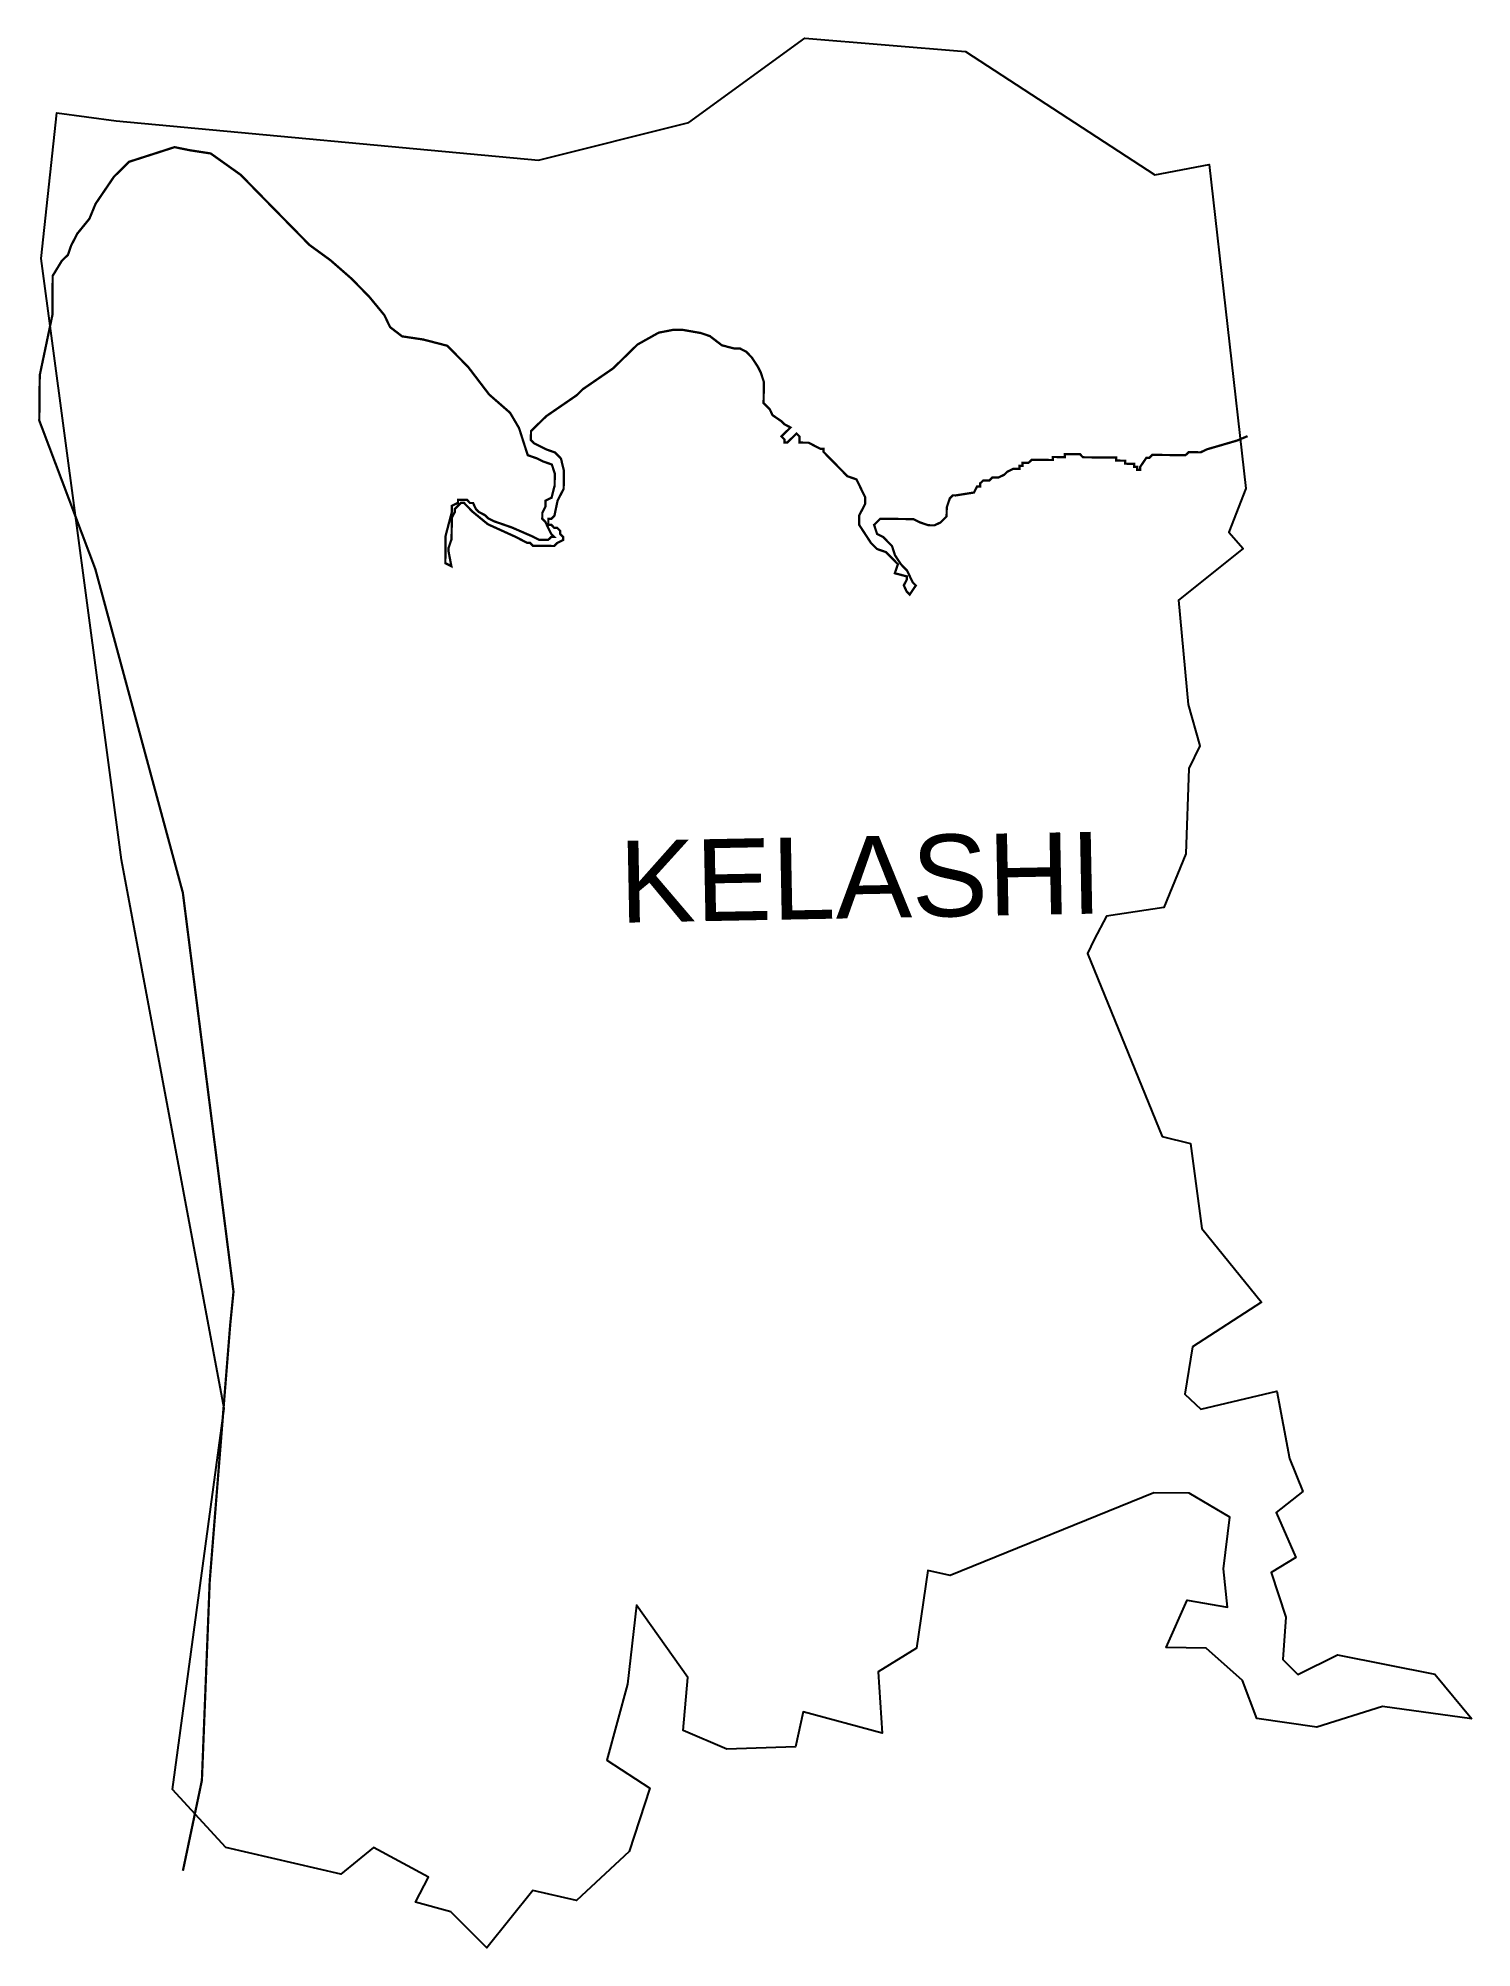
# Model space of a CAD drawing. Header units: metres. Extents: x 293531 to 295436, y 1981150 to 1983687.
import ezdxf

# ---------------------------------------------------------------- set-up
doc = ezdxf.new("R2010")
doc.units = ezdxf.units.M
for name, color, linetype in [('LOW TIDE LINE', 5, 'Continuous'), ('village', 3, 'Continuous'), ('VILLAGE NAME', 250, 'Continuous')]:
    doc.layers.add(name, color=color, linetype=linetype)
doc.styles.get("Standard").update_dxf_attribs({"font": 'calibri.ttf'})

msp = doc.modelspace()

# ---------------------------------------------------------------- linework, layer by layer
at = {"layer": 'LOW TIDE LINE', "lineweight": 18}
msp.add_lwpolyline([(295137.6, 1983158.1, 3.01, 3.01, 0), (295123.6, 1983152.2, 3.01, 3.01, 0), (295083.4, 1983140.5, 3.01, 3.01, 0), (295075.3, 1983136.6, 3.01, 3.01, 0), (295059.3, 1983136.7, 3.01, 3.01, 0), (295055.2, 1983132.8, 3.01, 3.01, 0), (295011.1, 1983133.2, 3.01, 3.01, 0), (295007.1, 1983129.2, 3.01, 3.01, 0), (295003.1, 1983129.2, 3.01, 3.01, 0), (294995, 1983117.3, 3.01, 3.01, 0), (294994.9, 1983113.3, 3.01, 3.01, 0), (294990.9, 1983113.3, 3.01, 3.01, 0), (294991, 1983117.3, 3.01, 3.01, 0), (294987, 1983117.4, 3.01, 3.01, 0), (294987, 1983121.4, 3.01, 3.01, 0), (294975, 1983121.5, 3.01, 3.01, 0), (294975, 1983125.5, 3.01, 3.01, 0), (294963, 1983125.6, 3.01, 3.01, 0), (294963, 1983129.6, 3.01, 3.01, 0), (294918.9, 1983130, 3.01, 3.01, 0), (294915, 1983134.1, 3.01, 3.01, 0), (294894.9, 1983134.2, 3.01, 3.01, 0), (294894.9, 1983130.2, 3.01, 3.01, 0), (294878.9, 1983130.4, 3.01, 3.01, 0), (294878.8, 1983126.4, 3.01, 3.01, 0), (294850.8, 1983126.6, 3.01, 3.01, 0), (294846.7, 1983122.7, 3.01, 3.01, 0), (294838.7, 1983122.7, 3.01, 3.01, 0), (294838.7, 1983118.7, 3.01, 3.01, 0), (294834.7, 1983118.8, 3.01, 3.01, 0), (294834.6, 1983114.7, 3.01, 3.01, 0), (294826.6, 1983114.8, 3.01, 3.01, 0), (294818.5, 1983110.9, 3.01, 3.01, 0), (294814.5, 1983106.9, 3.01, 3.01, 0), (294806.5, 1983103, 3.01, 3.01, 0), (294798.4, 1983103.1, 3.01, 3.01, 0), (294794.4, 1983099.1, 3.01, 3.01, 0), (294786.4, 1983099.2, 3.01, 3.01, 0), (294782.3, 1983095.2, 3.01, 3.01, 0), (294782.3, 1983091.2, 3.01, 3.01, 0), (294778.3, 1983091.2, 3.01, 3.01, 0), (294774.2, 1983083.2, 3.01, 3.01, 0), (294750.1, 1983079.4, 3.01, 3.01, 0), (294746.1, 1983079.5, 3.01, 3.01, 0), (294742.1, 1983075.5, 3.01, 3.01, 0), (294738, 1983063.5, 3.01, 3.01, 0), (294737.8, 1983051.5, 3.01, 3.01, 0), (294729.8, 1983043.5, 3.01, 3.01, 0), (294721.7, 1983039.6, 3.01, 3.01, 0), (294713.7, 1983039.7, 3.01, 3.01, 0), (294701.7, 1983043.8, 3.01, 3.01, 0), (294693.7, 1983047.9, 3.01, 3.01, 0), (294649.6, 1983048.3, 3.01, 3.01, 0), (294645.6, 1983044.3, 3.01, 3.01, 0), (294641.5, 1983040.3, 3.01, 3.01, 0), (294645.4, 1983028.3, 3.01, 3.01, 0), (294653.4, 1983024.2, 3.01, 3.01, 0), (294661.4, 1983016.1, 3.01, 3.01, 0), (294665.3, 1983012.1, 3.01, 3.01, 0), (294669.2, 1983000, 3.01, 3.01, 0), (294677.1, 1982987.9, 3.01, 3.01, 0), (294685.1, 1982979.8, 3.01, 3.01, 0), (294689, 1982971.8, 3.01, 3.01, 0), (294692.9, 1982963.7, 3.01, 3.01, 0), (294696.9, 1982959.7, 3.01, 3.01, 0), (294688.8, 1982947.7, 3.01, 3.01, 0), (294684.8, 1982951.8, 3.01, 3.01, 0), (294680.9, 1982959.8, 3.01, 3.01, 0), (294685, 1982967.8, 3.01, 3.01, 0), (294685, 1982971.8, 3.01, 3.01, 0), (294669, 1982976, 3.01, 3.01, 0), (294673.1, 1982987.9, 3.01, 3.01, 0), (294669.2, 1982992, 3.01, 3.01, 0), (294661.2, 1983000.1, 3.01, 3.01, 0), (294657.2, 1983004.1, 3.01, 3.01, 0), (294645.3, 1983008.2, 3.01, 3.01, 0), (294637.3, 1983016.3, 3.01, 3.01, 0), (294621.5, 1983040.5, 3.01, 3.01, 0), (294621.6, 1983052.6, 3.01, 3.01, 0), (294625.7, 1983060.5, 3.01, 3.01, 0), (294629.8, 1983068.5, 3.01, 3.01, 0), (294629.8, 1983076.5, 3.01, 3.01, 0), (294625.9, 1983084.6, 3.01, 3.01, 0), (294622, 1983092.6, 3.01, 3.01, 0), (294618, 1983100.7, 3.01, 3.01, 0), (294606.1, 1983104.8, 3.01, 3.01, 0), (294574.3, 1983137.2, 3.01, 3.01, 0), (294574.3, 1983141.2, 3.01, 3.01, 0), (294570.3, 1983141.2, 3.01, 3.01, 0), (294562.3, 1983145.3, 3.01, 3.01, 0), (294554.4, 1983149.4, 3.01, 3.01, 0), (294542.3, 1983149.5, 3.01, 3.01, 0), (294542.4, 1983157.5, 3.01, 3.01, 0), (294538.4, 1983161.6, 3.01, 3.01, 0), (294534.4, 1983157.6, 3.01, 3.01, 0), (294530.3, 1983153.6, 3.01, 3.01, 0), (294526.3, 1983149.6, 3.01, 3.01, 0), (294522.3, 1983149.7, 3.01, 3.01, 0), (294522.3, 1983153.7, 3.01, 3.01, 0), (294518.4, 1983157.7, 3.01, 3.01, 0), (294522.4, 1983161.7, 3.01, 3.01, 0), (294526.5, 1983165.7, 3.01, 3.01, 0), (294530.5, 1983169.6, 3.01, 3.01, 0), (294522.5, 1983173.7, 3.01, 3.01, 0), (294518.5, 1983177.8, 3.01, 3.01, 0), (294506.6, 1983185.9, 3.01, 3.01, 0), (294502.7, 1983194, 3.01, 3.01, 0), (294494.7, 1983202, 3.01, 3.01, 0), (294495, 1983230.1, 3.01, 3.01, 0), (294491.1, 1983242.2, 3.01, 3.01, 0), (294487.1, 1983250.2, 3.01, 3.01, 0), (294479.2, 1983262.3, 3.01, 3.01, 0), (294475.3, 1983266.4, 3.01, 3.01, 0), (294471.3, 1983270.4, 3.01, 3.01, 0), (294463.3, 1983274.5, 3.01, 3.01, 0), (294455.3, 1983274.6, 3.01, 3.01, 0), (294439.3, 1983278.7, 3.01, 3.01, 0), (294423.4, 1983290.9, 3.01, 3.01, 0), (294411.4, 1983295, 3.01, 3.01, 0), (294387.4, 1983299.2, 3.01, 3.01, 0), (294375.4, 1983299.4, 3.01, 3.01, 0), (294355.3, 1983295.5, 3.01, 3.01, 0), (294327.1, 1983279.7, 3.01, 3.01, 0), (294294.7, 1983248, 3.01, 3.01, 0), (294254.4, 1983220.3, 3.01, 3.01, 0), (294246.3, 1983212.3, 3.01, 3.01, 0), (294206, 1983184.6, 3.01, 3.01, 0), (294193.8, 1983172.7, 3.01, 3.01, 0), (294185.7, 1983164.8, 3.01, 3.01, 0), (294185.6, 1983152.8, 3.01, 3.01, 0), (294189.6, 1983148.7, 3.01, 3.01, 0), (294205.6, 1983140.6, 3.01, 3.01, 0), (294217.6, 1983136.4, 3.01, 3.01, 0), (294225.5, 1983128.3, 3.01, 3.01, 0), (294229.4, 1983112.3, 3.01, 3.01, 0), (294229.1, 1983088.2, 3.01, 3.01, 0), (294221, 1983072.3, 3.01, 3.01, 0), (294216.8, 1983052.3, 3.01, 3.01, 0), (294212.7, 1983048.3, 3.01, 3.01, 0), (294208.7, 1983048.3, 3.01, 3.01, 0), (294208.7, 1983040.3, 3.01, 3.01, 0), (294212.7, 1983040.3, 3.01, 3.01, 0), (294216.6, 1983036.2, 3.01, 3.01, 0), (294220.6, 1983036.2, 3.01, 3.01, 0), (294224.6, 1983032.1, 3.01, 3.01, 0), (294224.6, 1983028.1, 3.01, 3.01, 0), (294228.5, 1983024.1, 3.01, 3.01, 0), (294228.5, 1983020.1, 3.01, 3.01, 0), (294220.5, 1983016.1, 3.01, 3.01, 0), (294216.4, 1983012.2, 3.01, 3.01, 0), (294188.4, 1983012.4, 3.01, 3.01, 0), (294184.4, 1983016.5, 3.01, 3.01, 0), (294180.4, 1983016.5, 3.01, 3.01, 0), (294164.4, 1983024.7, 3.01, 3.01, 0), (294128.5, 1983041, 3.01, 3.01, 0), (294108.6, 1983057.3, 3.01, 3.01, 0), (294104.6, 1983061.3, 3.01, 3.01, 0), (294100.7, 1983065.3, 3.01, 3.01, 0), (294096.7, 1983069.4, 3.01, 3.01, 0), (294092.7, 1983069.4, 3.01, 3.01, 0), (294088.6, 1983065.5, 3.01, 3.01, 0), (294084.6, 1983061.5, 3.01, 3.01, 0), (294084.6, 1983057.5, 3.01, 3.01, 0), (294080.5, 1983049.5, 3.01, 3.01, 0), (294080.2, 1983021.4, 3.01, 3.01, 0), (294076.1, 1983009.4, 3.01, 3.01, 0), (294076.1, 1983005.4, 3.01, 3.01, 0), (294079.9, 1982985.4, 3.01, 3.01, 0), (294071.9, 1982989.4, 3.01, 3.01, 0), (294072.2, 1983025.5, 3.01, 3.01, 0), (294080.6, 1983057.5, 3.01, 3.01, 0), (294080.6, 1983065.5, 3.01, 3.01, 0), (294088.7, 1983069.5, 3.01, 3.01, 0), (294088.7, 1983073.5, 3.01, 3.01, 0), (294100.7, 1983073.4, 3.01, 3.01, 0), (294104.7, 1983069.3, 3.01, 3.01, 0), (294108.7, 1983069.3, 3.01, 3.01, 0), (294112.6, 1983061.2, 3.01, 3.01, 0), (294116.6, 1983057.2, 3.01, 3.01, 0), (294124.6, 1983053.1, 3.01, 3.01, 0), (294128.6, 1983049.1, 3.01, 3.01, 0), (294136.6, 1983045, 3.01, 3.01, 0), (294148.5, 1983040.9, 3.01, 3.01, 0), (294160.5, 1983036.7, 3.01, 3.01, 0), (294188.5, 1983024.5, 3.01, 3.01, 0), (294196.4, 1983020.4, 3.01, 3.01, 0), (294208.5, 1983020.3, 3.01, 3.01, 0), (294212.5, 1983024.2, 3.01, 3.01, 0), (294216.5, 1983024.2, 3.01, 3.01, 0), (294212.6, 1983028.2, 3.01, 3.01, 0), (294208.6, 1983036.3, 3.01, 3.01, 0), (294204.7, 1983044.3, 3.01, 3.01, 0), (294200.7, 1983048.4, 3.01, 3.01, 0), (294200.8, 1983056.4, 3.01, 3.01, 0), (294204.9, 1983064.4, 3.01, 3.01, 0), (294204.9, 1983072.4, 3.01, 3.01, 0), (294213, 1983076.3, 3.01, 3.01, 0), (294217.1, 1983092.3, 3.01, 3.01, 0), (294217.3, 1983108.4, 3.01, 3.01, 0), (294213.4, 1983120.4, 3.01, 3.01, 0), (294201.4, 1983124.6, 3.01, 3.01, 0), (294193.4, 1983128.6, 3.01, 3.01, 0), (294181.4, 1983132.8, 3.01, 3.01, 0), (294177.5, 1983144.8, 3.01, 3.01, 0), (294169.8, 1983168.9, 3.01, 3.01, 0), (294157.9, 1983189.1, 3.01, 3.01, 0), (294130.1, 1983213.4, 3.01, 3.01, 0), (294102.4, 1983249.7, 3.01, 3.01, 0), (294074.6, 1983278.1, 3.01, 3.01, 0), (294042.6, 1983286.4, 3.01, 3.01, 0), (294014.5, 1983290.6, 3.01, 3.01, 0), (293998.6, 1983302.8, 3.01, 3.01, 0), (293990.8, 1983318.9, 3.01, 3.01, 0), (293970.9, 1983343.1, 3.01, 3.01, 0), (293947.1, 1983367.4, 3.01, 3.01, 0), (293919.3, 1983391.7, 3.01, 3.01, 0), (293891.4, 1983412, 3.01, 3.01, 0), (293831.8, 1983472.7, 3.01, 3.01, 0), (293800.1, 1983505.1, 3.01, 3.01, 0), (293760.2, 1983533.5, 3.01, 3.01, 0), (293732.2, 1983537.8, 3.01, 3.01, 0), (293712.2, 1983541.9, 3.01, 3.01, 0), (293688.1, 1983534.1, 3.01, 3.01, 0), (293651.9, 1983522.5, 3.01, 3.01, 0), (293631.7, 1983502.6, 3.01, 3.01, 0), (293607.3, 1983466.7, 3.01, 3.01, 0), (293599.1, 1983446.8, 3.01, 3.01, 0), (293582.9, 1983426.9, 3.01, 3.01, 0), (293574.7, 1983410.9, 3.01, 3.01, 0), (293570.6, 1983398.9, 3.01, 3.01, 0), (293562.5, 1983391, 3.01, 3.01, 0), (293550.3, 1983371, 3.01, 3.01, 0), (293549.9, 1983318.9, 3.01, 3.01, 0), (293533.1, 1983238.9, 3.01, 3.01, 0), (293532.5, 1983178.8, 3.01, 3.01, 0), (293606.9, 1982981.7, 3.01, 3.01, 0), (293723.2, 1982551.7, 3.01, 3.01, 0), (293790.5, 1982021.9, 3.01, 3.01, 0), (293786.1, 1981977.8, 3.01, 3.01, 0), (293758.9, 1981637.3, 3.01, 3.01, 0), (293748.5, 1981372.8, 3.01, 3.01, 0), (293723.3, 1981252.8, 3.01, 3.01, 0)], format="xyseb", dxfattribs=at)
at = {"layer": 'village', "color": 3}
msp.add_polyline3d([(295435.5, 1981454.6, 0), (295317, 1981470.8, 0), (295229.7, 1981443.6, 0), (295149.9, 1981454.8, 0), (295130.7, 1981505.5, 0), (295082.5, 1981548.3, 0), (295029.3, 1981549.3, 0), (295057.3, 1981612, 0), (295111.1, 1981603, 0), (295105.5, 1981653.9, 0), (295114.2, 1981722.4, 0), (295060.1, 1981754.3, 0), (295012.9, 1981754.9, 0), (294742.4, 1981644.8, 0), (294712.8, 1981651.4, 0), (294697.8, 1981548.6, 0), (294646.8, 1981517.2, 0), (294652.2, 1981435.6, 0), (294547.2, 1981463.9, 0), (294537, 1981417.5, 0), (294445.9, 1981414.4, 0), (294387.7, 1981439.2, 0), (294394, 1981509.4, 0), (294326, 1981605.6, 0), (294314.1, 1981500.5, 0), (294286.5, 1981399.5, 0), (294343.5, 1981362.3, 0), (294316.1, 1981278.3, 0), (294246, 1981213.5, 0), (294188.1, 1981226.8, 0), (294126.9, 1981150.5, 0), (294079, 1981198.1, 0), (294032.4, 1981211.1, 0), (294049.5, 1981244.3, 0), (293976.4, 1981283.7, 0), (293933.3, 1981248.4, 0), (293780.4, 1981283.6, 0), (293709.5, 1981360.8, 0), (293778.3, 1981866.6, 0), (293641.6, 1982595.3, 0), (293535.2, 1983394.1, 0), (293556, 1983587.6, 0), (293634.7, 1983576.8, 0), (294195.8, 1983524.4, 0), (294395.2, 1983574.7, 0), (294549.4, 1983686.6, 0), (294762.9, 1983669, 0), (295014.6, 1983505.3, 0), (295086.8, 1983519, 0), (295135.1, 1983088.5, 0), (295112.8, 1983030.5, 0), (295131.9, 1983008.7, 0), (295046, 1982940.3, 0), (295058.8, 1982801.7, 0), (295074.1, 1982746.8, 0), (295059.8, 1982716.6, 0), (295055.5, 1982603.3, 0), (295026.6, 1982531.9, 0), (294950.1, 1982520.7, 0), (294934, 1982489.8, 0), (294925, 1982471.1, 0), (295024.3, 1982227.8, 0), (295061.6, 1982218.7, 0), (295077, 1982105.9, 0), (295156.3, 1982008, 0), (295064.6, 1981948.4, 0), (295054.4, 1981885.7, 0), (295075.5, 1981865.9, 0), (295176.3, 1981889.6, 0), (295193.4, 1981800.1, 0), (295211.1, 1981756.3, 0), (295175.4, 1981728.7, 0), (295201.7, 1981668.9, 0), (295169.1, 1981648.8, 0), (295188.5, 1981589.7, 0), (295184.5, 1981533.3, 0), (295204.3, 1981513.5, 0), (295257, 1981539.4, 0), (295386.5, 1981514.1, 0)], close=True, dxfattribs=at)

# ---------------------------------------------------------------- texts
at = {"layer": 'VILLAGE NAME', "insert": (294301.7, 1982620.5), "char_height": 108.748, "attachment_point": 1, "rotation": 1.1028}
msp.add_mtext_dynamic_manual_height_columns('{\\fArial|b0|i0|c0|p34;KELASHI}', width=1571.314, gutter_width=543.7, heights=[0], dxfattribs=at)

doc.saveas('drawing.dxf')
